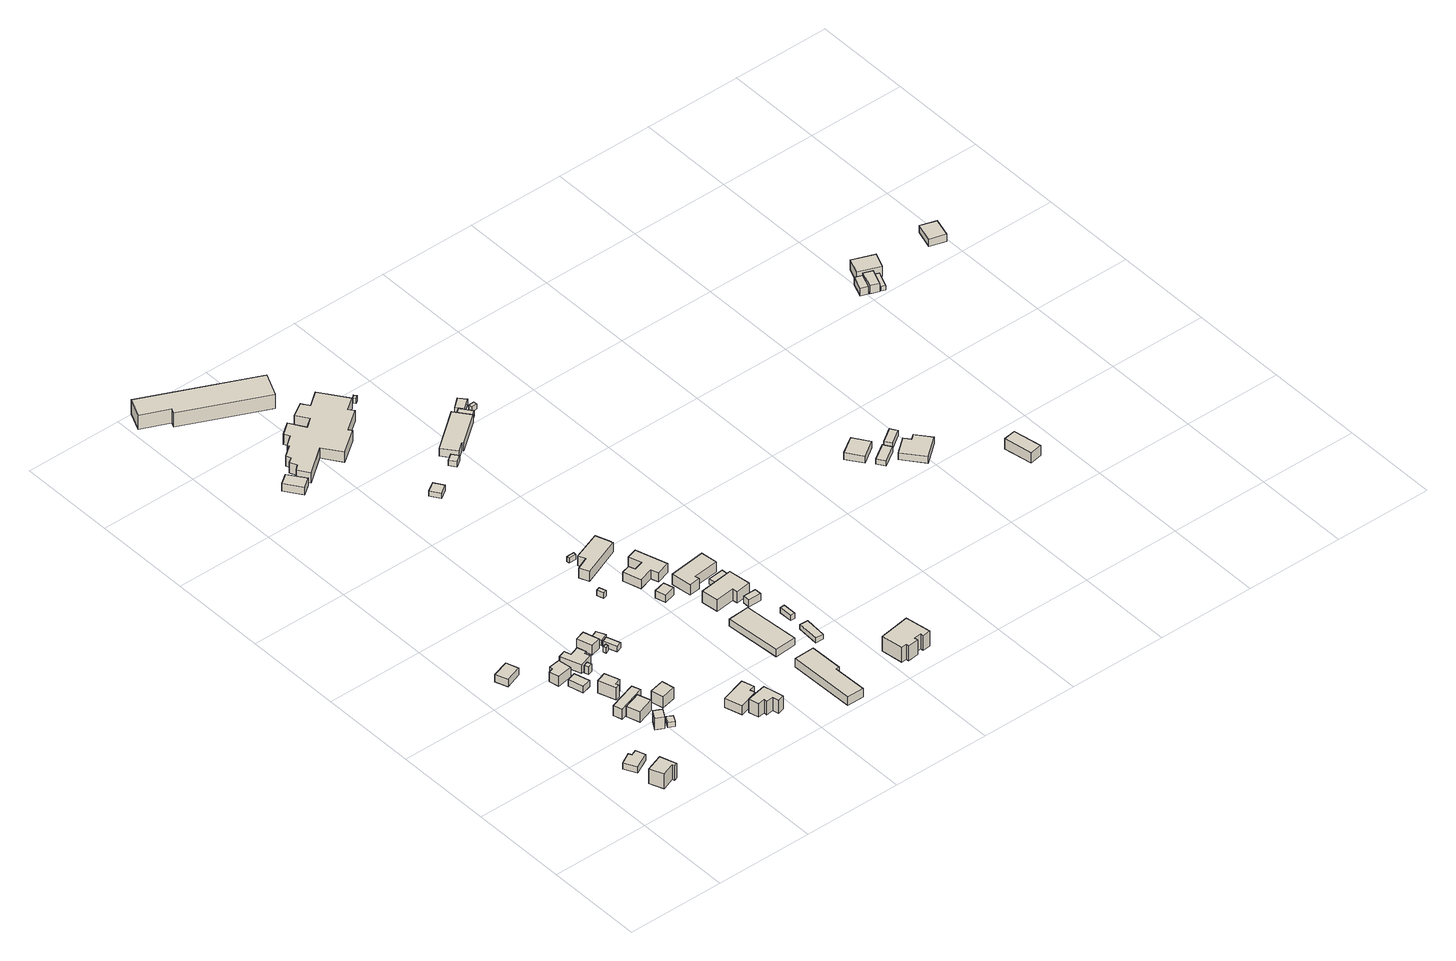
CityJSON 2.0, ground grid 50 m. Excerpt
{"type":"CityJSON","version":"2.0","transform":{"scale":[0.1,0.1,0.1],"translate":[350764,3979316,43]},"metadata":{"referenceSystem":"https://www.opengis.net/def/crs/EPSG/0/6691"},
"CityObjects":{
"building1":{"type":"Building","attributes":{"measuredHeight":9.6},"geometry":[{"type":"Solid","lod":"1","boundaries":[[[[0,1,2,3,4,5]],[[4,6,7,5]],[[3,8,6,4]],[[2,9,8,3]],[[1,10,9,2]],[[0,11,10,1]],[[5,7,11,0]],[[6,8,9,10,11,7]]]]}]},
"building2":{"type":"Building","attributes":{"measuredHeight":4},"geometry":[{"type":"Solid","lod":"1","boundaries":[[[[12,13,14,15,16,17]],[[16,18,19,17]],[[15,20,18,16]],[[14,21,20,15]],[[13,22,21,14]],[[12,23,22,13]],[[17,19,23,12]],[[18,20,21,22,23,19]]]]}]},
"building3":{"type":"Building","attributes":{"measuredHeight":4.7},"geometry":[{"type":"Solid","lod":"1","boundaries":[[[[24,25,26,27]],[[26,28,29,27]],[[25,30,28,26]],[[24,31,30,25]],[[27,29,31,24]],[[28,30,31,29]]]]}]},
"building4":{"type":"Building","attributes":{"measuredHeight":6.5},"geometry":[{"type":"Solid","lod":"1","boundaries":[[[[32,33,34,35]],[[34,36,37,35]],[[33,38,36,34]],[[32,39,38,33]],[[35,37,39,32]],[[36,38,39,37]]]]}]},
"building5":{"type":"Building","attributes":{"measuredHeight":7.3},"geometry":[{"type":"Solid","lod":"1","boundaries":[[[[40,41,42,43]],[[42,44,45,43]],[[41,46,44,42]],[[40,47,46,41]],[[43,45,47,40]],[[44,46,47,45]]]]}]},
"building6":{"type":"Building","attributes":{"measuredHeight":6.9},"geometry":[{"type":"Solid","lod":"1","boundaries":[[[[48,49,50,51,52,53]],[[52,54,55,53]],[[51,56,54,52]],[[50,57,56,51]],[[49,58,57,50]],[[48,59,58,49]],[[53,55,59,48]],[[54,56,57,58,59,55]]]]}]},
"building7":{"type":"Building","attributes":{"measuredHeight":3.6},"geometry":[{"type":"Solid","lod":"1","boundaries":[[[[60,61,62,63]],[[62,64,65,63]],[[61,66,64,62]],[[60,67,66,61]],[[63,65,67,60]],[[64,66,67,65]]]]}]},
"building8":{"type":"Building","attributes":{"measuredHeight":6.7},"geometry":[{"type":"Solid","lod":"1","boundaries":[[[[68,69,70,71]],[[70,72,73,71]],[[69,74,72,70]],[[68,75,74,69]],[[71,73,75,68]],[[72,74,75,73]]]]}]},
"building9":{"type":"Building","attributes":{"measuredHeight":2.8},"geometry":[{"type":"Solid","lod":"1","boundaries":[[[[76,77,78,79]],[[78,80,81,79]],[[77,82,80,78]],[[76,83,82,77]],[[79,81,83,76]],[[80,82,83,81]]]]}]},
"building10":{"type":"Building","attributes":{"measuredHeight":8.1},"geometry":[{"type":"Solid","lod":"1","boundaries":[[[[84,85,86,87,88,89]],[[88,90,91,89]],[[87,92,90,88]],[[86,93,92,87]],[[85,94,93,86]],[[84,95,94,85]],[[89,91,95,84]],[[90,92,93,94,95,91]]]]}]},
"building11":{"type":"Building","attributes":{"measuredHeight":4.2},"geometry":[{"type":"Solid","lod":"1","boundaries":[[[[96,97,98,99]],[[98,100,101,99]],[[97,102,100,98]],[[96,103,102,97]],[[99,101,103,96]],[[100,102,103,101]]]]}]},
"building12":{"type":"Building","attributes":{"measuredHeight":4.7},"geometry":[{"type":"Solid","lod":"1","boundaries":[[[[104,105,106,107,108,109,110,111]],[[110,112,113,111]],[[109,114,112,110]],[[108,115,114,109]],[[107,116,115,108]],[[106,117,116,107]],[[105,118,117,106]],[[104,119,118,105]],[[111,113,119,104]],[[112,114,115,116,117,118,119,113]]]]}]},
"building13":{"type":"Building","attributes":{"measuredHeight":7.3},"geometry":[{"type":"Solid","lod":"1","boundaries":[[[[120,121,122,123]],[[122,124,125,123]],[[121,126,124,122]],[[120,127,126,121]],[[123,125,127,120]],[[124,126,127,125]]]]}]},
"building14":{"type":"Building","attributes":{"measuredHeight":7.6},"geometry":[{"type":"Solid","lod":"1","boundaries":[[[[128,129,130,131]],[[130,132,133,131]],[[129,134,132,130]],[[128,135,134,129]],[[131,133,135,128]],[[132,134,135,133]]]]}]},
"building15":{"type":"Building","attributes":{"measuredHeight":3},"geometry":[{"type":"Solid","lod":"1","boundaries":[[[[136,137,138,139]],[[138,140,141,139]],[[137,142,140,138]],[[136,143,142,137]],[[139,141,143,136]],[[140,142,143,141]]]]}]},
"building16":{"type":"Building","attributes":{"measuredHeight":3},"geometry":[{"type":"Solid","lod":"1","boundaries":[[[[144,145,146,147]],[[146,148,149,147]],[[145,150,148,146]],[[144,151,150,145]],[[147,149,151,144]],[[148,150,151,149]]]]}]},
"building17":{"type":"Building","attributes":{"measuredHeight":3},"geometry":[{"type":"Solid","lod":"1","boundaries":[[[[152,153,154,155]],[[154,156,157,155]],[[153,158,156,154]],[[152,159,158,153]],[[155,157,159,152]],[[156,158,159,157]]]]}]},
"building18":{"type":"Building","attributes":{"measuredHeight":7.1},"geometry":[{"type":"Solid","lod":"1","boundaries":[[[[160,161,162,163,164,165]],[[164,166,167,165]],[[163,168,166,164]],[[162,169,168,163]],[[161,170,169,162]],[[160,171,170,161]],[[165,167,171,160]],[[166,168,169,170,171,167]]]]}]},
"building19":{"type":"Building","attributes":{"measuredHeight":9},"geometry":[{"type":"Solid","lod":"1","boundaries":[[[[172,173,174,175,176,177,178,179]],[[178,180,181,179]],[[177,182,180,178]],[[176,183,182,177]],[[175,184,183,176]],[[174,185,184,175]],[[173,186,185,174]],[[172,187,186,173]],[[179,181,187,172]],[[180,182,183,184,185,186,187,181]]]]}]},
"building20":{"type":"Building","attributes":{"measuredHeight":5.4},"geometry":[{"type":"Solid","lod":"1","boundaries":[[[[188,189,190,191]],[[190,192,193,191]],[[189,194,192,190]],[[188,195,194,189]],[[191,193,195,188]],[[192,194,195,193]]]]}]},
"building21":{"type":"Building","attributes":{"measuredHeight":3},"geometry":[{"type":"Solid","lod":"1","boundaries":[[[[196,197,198,199]],[[198,200,201,199]],[[197,202,200,198]],[[196,203,202,197]],[[199,201,203,196]],[[200,202,203,201]]]]}]},
"building22":{"type":"Building","attributes":{"measuredHeight":6.6},"geometry":[{"type":"Solid","lod":"1","boundaries":[[[[204,205,206,207,208,209]],[[208,210,211,209]],[[207,212,210,208]],[[206,213,212,207]],[[205,214,213,206]],[[204,215,214,205]],[[209,211,215,204]],[[210,212,213,214,215,211]]]]}]},
"building23":{"type":"Building","attributes":{"measuredHeight":9.3},"geometry":[{"type":"Solid","lod":"1","boundaries":[[[[216,217,218,219,220,221]],[[220,222,223,221]],[[219,224,222,220]],[[218,225,224,219]],[[217,226,225,218]],[[216,227,226,217]],[[221,223,227,216]],[[222,224,225,226,227,223]]]]}]},
"building24":{"type":"Building","attributes":{"measuredHeight":3},"geometry":[{"type":"Solid","lod":"1","boundaries":[[[[228,229,230,231]],[[230,232,233,231]],[[229,234,232,230]],[[228,235,234,229]],[[231,233,235,228]],[[232,234,235,233]]]]}]},
"building25":{"type":"Building","attributes":{"measuredHeight":5.1},"geometry":[{"type":"Solid","lod":"1","boundaries":[[[[236,237,238,239]],[[238,240,241,239]],[[237,242,240,238]],[[236,243,242,237]],[[239,241,243,236]],[[240,242,243,241]]]]}]},
"building26":{"type":"Building","attributes":{"measuredHeight":7.7},"geometry":[{"type":"Solid","lod":"1","boundaries":[[[[244,245,246,247,248,249,250,251]],[[250,252,253,251]],[[249,254,252,250]],[[248,255,254,249]],[[247,256,255,248]],[[246,257,256,247]],[[245,258,257,246]],[[244,259,258,245]],[[251,253,259,244]],[[252,254,255,256,257,258,259,253]]]]}]},
"building27":{"type":"Building","attributes":{"measuredHeight":5.3},"geometry":[{"type":"Solid","lod":"1","boundaries":[[[[260,261,262,263]],[[262,264,265,263]],[[261,266,264,262]],[[260,267,266,261]],[[263,265,267,260]],[[264,266,267,265]]]]}]},
"building28":{"type":"Building","attributes":{"measuredHeight":3},"geometry":[{"type":"Solid","lod":"1","boundaries":[[[[268,269,270,271]],[[270,272,273,271]],[[269,274,272,270]],[[268,275,274,269]],[[271,273,275,268]],[[272,274,275,273]]]]}]},
"building29":{"type":"Building","attributes":{"measuredHeight":7.2},"geometry":[{"type":"Solid","lod":"1","boundaries":[[[[276,277,278,279,280,281,282,283,284,285]],[[284,286,287,285]],[[283,288,286,284]],[[282,289,288,283]],[[281,290,289,282]],[[280,291,290,281]],[[279,292,291,280]],[[278,293,292,279]],[[277,294,293,278]],[[276,295,294,277]],[[285,287,295,276]],[[286,288,289,290,291,292,293,294,295,287]]]]}]},
"building30":{"type":"Building","attributes":{"measuredHeight":8.2},"geometry":[{"type":"Solid","lod":"1","boundaries":[[[[296,297,298,299,300,301,302,303,304,305,306,307,308,309,310,311,312,313,314,315,316,317,318,319]],[[318,320,321,319]],[[317,322,320,318]],[[316,323,322,317]],[[315,324,323,316]],[[314,325,324,315]],[[313,326,325,314]],[[312,327,326,313]],[[311,328,327,312]],[[310,329,328,311]],[[309,330,329,310]],[[308,331,330,309]],[[307,332,331,308]],[[306,333,332,307]],[[305,334,333,306]],[[304,335,334,305]],[[303,336,335,304]],[[302,337,336,303]],[[301,338,337,302]],[[300,339,338,301]],[[299,340,339,300]],[[298,341,340,299]],[[297,342,341,298]],[[296,343,342,297]],[[319,321,343,296]],[[320,322,323,324,325,326,327,328,329,330,331,332,333,334,335,336,337,338,339,340,341,342,343,321]]]]}]},
"building31":{"type":"Building","attributes":{"measuredHeight":8.7},"geometry":[{"type":"Solid","lod":"1","boundaries":[[[[344,345,346,347,348,349]],[[348,350,351,349]],[[347,352,350,348]],[[346,353,352,347]],[[345,354,353,346]],[[344,355,354,345]],[[349,351,355,344]],[[350,352,353,354,355,351]]]]}]},
"building32":{"type":"Building","attributes":{"measuredHeight":2.7},"geometry":[{"type":"Solid","lod":"1","boundaries":[[[[356,357,358,359]],[[358,360,361,359]],[[357,362,360,358]],[[356,363,362,357]],[[359,361,363,356]],[[360,362,363,361]]]]}]},
"building33":{"type":"Building","attributes":{"measuredHeight":8.7},"geometry":[{"type":"Solid","lod":"1","boundaries":[[[[364,365,366,367,368,369]],[[368,370,371,369]],[[367,372,370,368]],[[366,373,372,367]],[[365,374,373,366]],[[364,375,374,365]],[[369,371,375,364]],[[370,372,373,374,375,371]]]]}]},
"building34":{"type":"Building","attributes":{"measuredHeight":3.8},"geometry":[{"type":"Solid","lod":"1","boundaries":[[[[376,377,378,379]],[[378,380,381,379]],[[377,382,380,378]],[[376,383,382,377]],[[379,381,383,376]],[[380,382,383,381]]]]}]},
"building35":{"type":"Building","attributes":{"measuredHeight":3},"geometry":[{"type":"Solid","lod":"1","boundaries":[[[[384,385,386,387]],[[386,388,389,387]],[[385,390,388,386]],[[384,391,390,385]],[[387,389,391,384]],[[388,390,391,389]]]]}]},
"building36":{"type":"Building","attributes":{"measuredHeight":3.1},"geometry":[{"type":"Solid","lod":"1","boundaries":[[[[392,393,394,395]],[[394,396,397,395]],[[393,398,396,394]],[[392,399,398,393]],[[395,397,399,392]],[[396,398,399,397]]]]}]},
"building37":{"type":"Building","attributes":{"measuredHeight":3},"geometry":[{"type":"Solid","lod":"1","boundaries":[[[[400,401,402,403]],[[402,404,405,403]],[[401,406,404,402]],[[400,407,406,401]],[[403,405,407,400]],[[404,406,407,405]]]]}]},
"building38":{"type":"Building","attributes":{"measuredHeight":9.5},"geometry":[{"type":"Solid","lod":"1","boundaries":[[[[408,409,410,411,412,413,414,415,416,417]],[[416,418,419,417]],[[415,420,418,416]],[[414,421,420,415]],[[413,422,421,414]],[[412,423,422,413]],[[411,424,423,412]],[[410,425,424,411]],[[409,426,425,410]],[[408,427,426,409]],[[417,419,427,408]],[[418,420,421,422,423,424,425,426,427,419]]]]}]},
"building39":{"type":"Building","attributes":{"measuredHeight":3},"geometry":[{"type":"Solid","lod":"1","boundaries":[[[[428,429,430,431]],[[430,432,433,431]],[[429,434,432,430]],[[428,435,434,429]],[[431,433,435,428]],[[432,434,435,433]]]]}]},
"building40":{"type":"Building","attributes":{"measuredHeight":4.4},"geometry":[{"type":"Solid","lod":"1","boundaries":[[[[436,437,438,439,440,441]],[[440,442,443,441]],[[439,444,442,440]],[[438,445,444,439]],[[437,446,445,438]],[[436,447,446,437]],[[441,443,447,436]],[[442,444,445,446,447,443]]]]}]},
"building41":{"type":"Building","attributes":{"measuredHeight":2.9},"geometry":[{"type":"Solid","lod":"1","boundaries":[[[[448,449,450,451]],[[450,452,453,451]],[[449,454,452,450]],[[448,455,454,449]],[[451,453,455,448]],[[452,454,455,453]]]]}]},
"building42":{"type":"Building","attributes":{"measuredHeight":3},"geometry":[{"type":"Solid","lod":"1","boundaries":[[[[456,457,458,459]],[[458,460,461,459]],[[457,462,460,458]],[[456,463,462,457]],[[459,461,463,456]],[[460,462,463,461]]]]}]},
"building43":{"type":"Building","attributes":{"measuredHeight":3},"geometry":[{"type":"Solid","lod":"1","boundaries":[[[[464,465,466,467]],[[466,468,469,467]],[[465,470,468,466]],[[464,471,470,465]],[[467,469,471,464]],[[468,470,471,469]]]]}]},
"building44":{"type":"Building","attributes":{"measuredHeight":3.9},"geometry":[{"type":"Solid","lod":"1","boundaries":[[[[472,473,474,475]],[[474,476,477,475]],[[473,478,476,474]],[[472,479,478,473]],[[475,477,479,472]],[[476,478,479,477]]]]}]},
"building45":{"type":"Building","attributes":{"measuredHeight":3},"geometry":[{"type":"Solid","lod":"1","boundaries":[[[[480,481,482,483]],[[482,484,485,483]],[[481,486,484,482]],[[480,487,486,481]],[[483,485,487,480]],[[484,486,487,485]]]]}]},
"building46":{"type":"Building","attributes":{"measuredHeight":4.6},"geometry":[{"type":"Solid","lod":"1","boundaries":[[[[488,489,490,491,492,493]],[[492,494,495,493]],[[491,496,494,492]],[[490,497,496,491]],[[489,498,497,490]],[[488,499,498,489]],[[493,495,499,488]],[[494,496,497,498,499,495]]]]}]},
"building47":{"type":"Building","attributes":{"measuredHeight":3},"geometry":[{"type":"Solid","lod":"1","boundaries":[[[[500,501,502,503]],[[502,504,505,503]],[[501,506,504,502]],[[500,507,506,501]],[[503,505,507,500]],[[504,506,507,505]]]]}]},
"building48":{"type":"Building","attributes":{"measuredHeight":5.8},"geometry":[{"type":"Solid","lod":"1","boundaries":[[[[508,509,510,511]],[[510,512,513,511]],[[509,514,512,510]],[[508,515,514,509]],[[511,513,515,508]],[[512,514,515,513]]]]}]},
"building49":{"type":"Building","attributes":{"measuredHeight":5.5},"geometry":[{"type":"Solid","lod":"1","boundaries":[[[[516,517,518,519]],[[518,520,521,519]],[[517,522,520,518]],[[516,523,522,517]],[[519,521,523,516]],[[520,522,523,521]]]]}]},
"building50":{"type":"Building","attributes":{"measuredHeight":5.5},"geometry":[{"type":"Solid","lod":"1","boundaries":[[[[524,525,526,527]],[[526,528,529,527]],[[525,530,528,526]],[[524,531,530,525]],[[527,529,531,524]],[[528,530,531,529]]]]}]},
"building51":{"type":"Building","attributes":{"measuredHeight":2.6},"geometry":[{"type":"Solid","lod":"1","boundaries":[[[[532,533,534,535]],[[534,536,537,535]],[[533,538,536,534]],[[532,539,538,533]],[[535,537,539,532]],[[536,538,539,537]]]]}]},
"building52":{"type":"Building","attributes":{"measuredHeight":5.8},"geometry":[{"type":"Solid","lod":"1","boundaries":[[[[540,541,542,543]],[[542,544,545,543]],[[541,546,544,542]],[[540,547,546,541]],[[543,545,547,540]],[[544,546,547,545]]]]}]},
"building53":{"type":"Building","attributes":{"measuredHeight":5.2},"geometry":[{"type":"Solid","lod":"1","boundaries":[[[[548,549,550,551]],[[550,552,553,551]],[[549,554,552,550]],[[548,555,554,549]],[[551,553,555,548]],[[552,554,555,553]]]]}]}
},
"vertices":[
[189,89,54],[161,159,54],[249,191,54],[276,109,54],[259,103,54],[254,113,54],[259,103,137],[254,113,137],[276,109,137],[249,191,137],[161,159,137],[189,89,137],
[249,284,55],[169,242,55],[136,304,55],[194,336,55],[203,320,55],[232,332,55],[203,320,89],[232,332,89],[194,336,89],[136,304,89],[169,242,89],[249,284,89],
[192,1059,62],[107,1031,62],[85,1093,62],[172,1122,62],[85,1093,102],[172,1122,102],[107,1031,102],[192,1059,102],
[475,436,55],[448,391,55],[409,412,55],[437,456,55],[409,412,120],[437,456,120],[448,391,120],[475,436,120],
[370,554,58],[456,582,58],[478,515,58],[392,487,58],[478,515,117],[392,487,117],[456,582,117],[370,554,117],
[342,970,65],[352,901,65],[272,888,65],[262,939,65],[284,944,65],[283,962,65],[284,944,121],[283,962,121],[262,939,121],[272,888,121],[352,901,121],[342,970,121],
[351,877,65],[372,801,65],[325,787,65],[305,864,65],[325,787,101],[305,864,101],[372,801,101],[351,877,101],
[475,642,59],[490,598,59],[345,551,59],[331,595,59],[345,551,116],[331,595,116],[490,598,116],[475,642,116],
[510,407,55],[491,370,55],[461,387,55],[482,424,55],[461,387,83],[482,424,83],[491,370,83],[510,407,83],
[426,766,64],[451,693,64],[420,682,64],[425,667,64],[404,660,64],[374,748,64],[404,660,133],[374,748,133],[425,667,133],[420,682,133],[451,693,133],[426,766,133],
[439,895,63],[446,874,63],[423,866,63],[416,887,63],[423,866,106],[416,887,106],[446,874,106],[439,895,106],
[464,991,64],[478,947,64],[465,942,64],[474,913,64],[404,890,64],[368,996,64],[405,1009,64],[416,975,64],[405,1009,111],[416,975,111],[368,996,111],[404,890,111],[474,913,111],[465,942,111],[478,947,111],[464,991,111],
[514,559,58],[591,576,58],[602,512,58],[528,496,58],[602,512,121],[528,496,121],[591,576,121],[514,559,121],
[546,1048,63],[570,969,63],[519,954,63],[495,1032,63],[519,954,116],[495,1032,116],[570,969,116],[546,1048,116],
[585,945,64],[589,930,64],[571,923,64],[566,939,64],[571,923,94],[566,939,94],[589,930,94],[585,945,94],
[619,979,63],[642,911,63],[613,901,63],[590,969,63],[613,901,93],[590,969,93],[642,911,93],[619,979,93],
[610,1038,62],[629,993,62],[590,977,62],[572,1022,62],[590,977,92],[572,1022,92],[629,993,92],[610,1038,92],
[869,373,50],[887,312,50],[858,303,50],[865,278,50],[764,247,50],[738,334,50],[764,247,101],[738,334,101],[865,278,101],[858,303,101],[887,312,101],[869,373,101],
[925,162,48],[890,153,48],[884,185,48],[847,180,48],[846,197,48],[809,191,48],[797,243,48],[902,265,48],[797,243,123],[902,265,123],[809,191,123],[846,197,123],[847,180,123],[884,185,123],[890,153,123],[925,162,123],
[280,2585,37],[220,2668,37],[273,2705,37],[332,2623,37],[273,2705,79],[332,2623,79],[220,2668,79],[280,2585,79],
[809,1249,60],[820,1215,60],[800,1210,60],[790,1244,60],[800,1210,90],[790,1244,90],[820,1215,90],[809,1249,90],
[1252,350,42],[1256,181,42],[1238,180,42],[1243,7,42],[1156,6,42],[1148,347,42],[1156,6,90],[1148,347,90],[1243,7,90],[1238,180,90],[1256,181,90],[1252,350,90],
[605,3218,42],[550,3097,42],[136,3287,42],[147,3311,42],[9,3374,42],[54,3472,42],[9,3374,122],[54,3472,122],[147,3311,122],[136,3287,122],[550,3097,122],[605,3218,122],
[878,1502,55],[878,1487,55],[841,1488,55],[841,1502,55],[841,1488,85],[841,1502,85],[878,1487,85],[878,1502,85],
[976,1074,54],[1036,1089,54],[1050,1037,54],[990,1021,54],[1050,1037,95],[990,1021,95],[1036,1089,95],[976,1074,95],
[1003,1506,53],[1031,1430,53],[1029,1429,53],[1034,1422,53],[832,1341,53],[811,1388,53],[875,1416,53],[860,1453,53],[875,1416,109],[860,1453,109],[811,1388,109],[832,1341,109],[1034,1422,109],[1029,1429,109],[1031,1430,109],[1003,1506,109],
[1128,448,45],[1105,733,45],[1216,741,45],[1239,456,45],[1216,741,85],[1239,456,85],[1105,733,85],[1128,448,85],
[727,2261,39],[759,2213,39],[712,2182,39],[680,2230,39],[712,2182,69],[680,2230,69],[759,2213,69],[727,2261,69],
[1077,1326,53],[1126,1167,53],[1056,1145,53],[1044,1183,53],[969,1160,53],[942,1250,53],[986,1263,53],[997,1230,53],[1044,1245,53],[1024,1310,53],[1044,1245,104],[1024,1310,104],[997,1230,104],[986,1263,104],[942,1250,104],[969,1160,104],[1044,1183,104],[1056,1145,104],[1126,1167,104],[1077,1326,104],
[711,3021,36],[806,2887,36],[744,2843,36],[763,2816,36],[657,2740,36],[670,2723,36],[551,2638,36],[486,2729,36],[352,2626,36],[314,2683,36],[340,2704,36],[323,2739,36],[350,2758,36],[341,2783,36],[394,2822,36],[389,2831,36],[441,2871,36],[426,2898,36],[487,2944,36],[534,2866,36],[580,2902,36],[541,2962,36],[611,3005,36],[638,2967,36],[611,3005,95],[638,2967,95],[541,2962,95],[580,2902,95],[534,2866,95],[487,2944,95],[426,2898,95],[441,2871,95],[389,2831,95],[394,2822,95],[341,2783,95],[350,2758,95],[323,2739,95],[340,2704,95],[314,2683,95],[352,2626,95],[486,2729,95],[551,2638,95],[670,2723,95],[657,2740,95],[763,2816,95],[744,2843,95],[806,2887,95],[711,3021,95],
[1288,945,51],[1302,831,51],[1225,821,51],[1222,847,51],[1124,835,51],[1113,923,51],[1124,835,115],[1113,923,115],[1222,847,115],[1225,821,115],[1302,831,115],[1288,945,115],
[1368,521,41],[1361,409,41],[1319,411,41],[1326,524,41],[1319,411,68],[1326,524,68],[1361,409,68],[1368,521,68],
[1277,1118,52],[1287,1035,52],[1157,1020,52],[1160,999,52],[1103,992,52],[1091,1095,52],[1103,992,111],[1091,1095,111],[1160,999,111],[1157,1020,111],[1287,1035,111],[1277,1118,111],
[1315,808,48],[1315,772,48],[1248,773,48],[1249,808,48],[1248,773,87],[1249,808,87],[1315,772,87],[1315,808,87],
[1352,658,45],[1353,589,45],[1329,589,45],[1329,657,45],[1329,589,75],[1329,657,75],[1353,589,75],[1352,658,75],
[1293,1002,51],[1296,965,51],[1216,958,51],[1213,995,51],[1216,958,82],[1213,995,82],[1296,965,82],[1293,1002,82],
[910,2356,37],[934,2324,37],[900,2299,37],[876,2331,37],[900,2299,67],[876,2331,67],[934,2324,67],[910,2356,67],
[1660,209,41],[1681,78,41],[1640,72,41],[1638,88,41],[1602,84,41],[1604,68,41],[1548,62,41],[1546,76,41],[1519,73,41],[1503,184,41],[1519,73,125],[1503,184,125],[1546,76,125],[1548,62,125],[1604,68,125],[1602,84,125],[1638,88,125],[1640,72,125],[1681,78,125],[1660,209,125],
[844,2924,37],[854,2911,37],[839,2899,37],[829,2912,37],[839,2899,67],[829,2912,67],[854,2911,67],[844,2924,67],
[1085,2557,35],[1144,2480,35],[991,2364,35],[986,2371,35],[942,2337,35],[888,2407,35],[942,2337,79],[888,2407,79],[986,2371,79],[991,2364,79],[1144,2480,79],[1085,2557,79],
[1133,2567,34],[1175,2512,34],[1145,2488,34],[1102,2544,34],[1145,2488,64],[1102,2544,64],[1175,2512,64],[1133,2567,64],
[1176,2623,33],[1203,2588,33],[1153,2549,33],[1126,2584,33],[1153,2549,63],[1126,2584,63],[1203,2588,63],[1176,2623,63],
[1212,2557,33],[1213,2539,33],[1183,2538,33],[1182,2556,33],[1183,2538,63],[1182,2556,63],[1213,2539,63],[1212,2557,63],
[2294,1325,27],[2347,1247,27],[2261,1188,27],[2207,1267,27],[2261,1188,65],[2207,1267,65],[2347,1247,65],[2294,1325,65],
[2373,1206,28],[2398,1167,28],[2317,1114,28],[2291,1153,28],[2317,1114,58],[2291,1153,58],[2398,1167,58],[2373,1206,58],
[2463,1177,27],[2488,1146,27],[2513,1166,27],[2570,1094,27],[2467,1012,27],[2385,1115,27],[2467,1012,65],[2385,1115,65],[2570,1094,65],[2513,1166,65],[2488,1146,65],[2463,1177,65],
[2465,1268,27],[2487,1235,27],[2415,1186,27],[2392,1219,27],[2415,1186,57],[2392,1219,57],[2487,1235,57],[2465,1268,57],
[2846,886,22],[2872,741,22],[2809,730,22],[2783,875,22],[2809,730,80],[2783,875,80],[2872,741,80],[2846,886,80],
[3034,2116,12],[3006,2043,12],[2972,2056,12],[2999,2129,12],[2972,2056,55],[2999,2129,55],[3006,2043,55],[3034,2116,55],
[3010,2040,13],[3043,2123,13],[3086,2106,13],[3053,2023,13],[3086,2106,59],[3053,2023,59],[3043,2123,59],[3010,2040,59],
[3112,2094,13],[3078,2013,13],[3057,2022,13],[3091,2103,13],[3057,2022,39],[3091,2103,39],[3078,2013,39],[3112,2094,39],
[3161,2174,8],[3129,2094,8],[3021,2138,8],[3053,2217,8],[3021,2138,66],[3053,2217,66],[3129,2094,66],[3161,2174,66],
[3410,2116,8],[3439,2213,8],[3517,2187,8],[3491,2093,8],[3517,2187,49],[3491,2093,49],[3439,2213,49],[3410,2116,49]
]}
